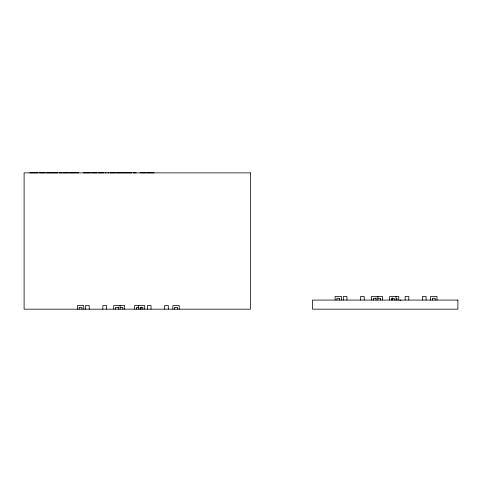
<?xml version="1.0" encoding="UTF-8"?>
<svg xmlns="http://www.w3.org/2000/svg" width="482" height="482" viewBox="0 0 482 482"><rect width="100%" height="100%" fill="white"/><g stroke="black" fill="none" stroke-linecap="round" stroke-linejoin="round"><path stroke-width="0.72" d="M29.878 172.827L38.126 172.827M39.47 172.827L45.404 172.827M46.411 172.827L51.616 172.827M52.08 172.827L57.816 172.827M59.135 172.827L62.19 172.827M63.022 172.827L68.546 172.827M69.348 172.827L75.198 172.827M75.813 172.827L78.729 172.827M83.404 172.827L90.55 172.827M91.435 172.827L97.165 172.827M98.376 172.827L103.901 172.827M105.166 172.827L106.221 172.827M107.799 172.827L108.872 172.827M110.041 172.827L115.409 172.827M116.174 172.827L122.109 172.827M122.5 172.827L125.422 172.827M126.049 172.827L131.893 172.827M133.177 172.827L136.231 172.827M140.081 172.827L145.883 172.827M146.624 172.827L154.186 172.827M376.044 298.256L373.315 298.256L373.315 300.075M377.864 298.256L380.593 298.256L380.593 300.075M118.295 307.353L115.566 307.353L115.566 309.173M120.114 307.353L122.844 307.353L122.844 309.173M138.533 307.353L136.484 307.353L136.484 309.173M436.981 300.075L436.981 296.436L430.613 296.436L430.613 300.075M435.162 300.075L435.162 298.256L432.432 298.256L432.432 300.075M426.07 300.075L426.07 296.436L422.431 296.436L422.431 300.075M408.79 300.075L408.79 296.436L405.151 296.436L405.151 300.075M398.783 300.075L398.783 296.436L389.691 296.436L389.691 300.075M396.963 298.256L396.963 300.075M396.053 296.436L396.053 300.075M394.234 300.075L394.234 298.256L391.505 298.256L391.505 300.075M392.414 297.894L392.414 300.075M382.413 300.075L382.413 296.436L371.502 296.436L371.502 300.075M377.864 296.436L377.864 300.075M376.044 297.894L376.044 300.075M364.223 300.075L364.223 296.436L360.584 296.436L360.584 300.075M346.944 300.075L346.944 296.436L343.305 296.436L343.305 300.075M341.485 300.075L341.485 296.436L335.117 296.436L335.117 300.075M339.665 300.075L339.665 298.256L336.936 298.256L336.936 300.075M179.232 309.173L179.232 305.534L172.863 305.534L172.863 309.173M177.412 309.173L177.412 307.353L174.683 307.353L174.683 309.173M168.314 309.173L168.314 305.534L164.681 305.534L164.681 309.173M151.035 309.173L151.035 305.534L147.402 305.534L147.402 309.173M144.672 309.173L144.672 305.534L134.665 305.534L134.665 309.173M142.853 309.173L142.853 307.353L140.123 307.353L140.123 309.173M141.033 306.986L141.033 309.173M138.304 305.534L138.304 309.173M124.663 309.173L124.663 305.534L113.746 305.534L113.746 309.173M120.114 305.534L120.114 309.173M118.295 306.986L118.295 309.173M106.474 309.173L106.474 305.534L102.835 305.534L102.835 309.173M89.194 309.173L89.194 305.534L85.555 305.534L85.555 309.173M83.735 309.173L83.735 305.534L77.367 305.534L77.367 309.173M81.916 309.173L81.916 307.353L79.187 307.353L79.187 309.173M400.078 300.533A0.91 0.91 0 0 1 400.867 300.075M250.489 172.875L24.1 172.875L24.1 309.173L250.489 309.173L250.489 172.875M457.9 300.075L312.384 300.075L312.384 309.173L457.9 309.173L457.9 300.075"/></g></svg>
